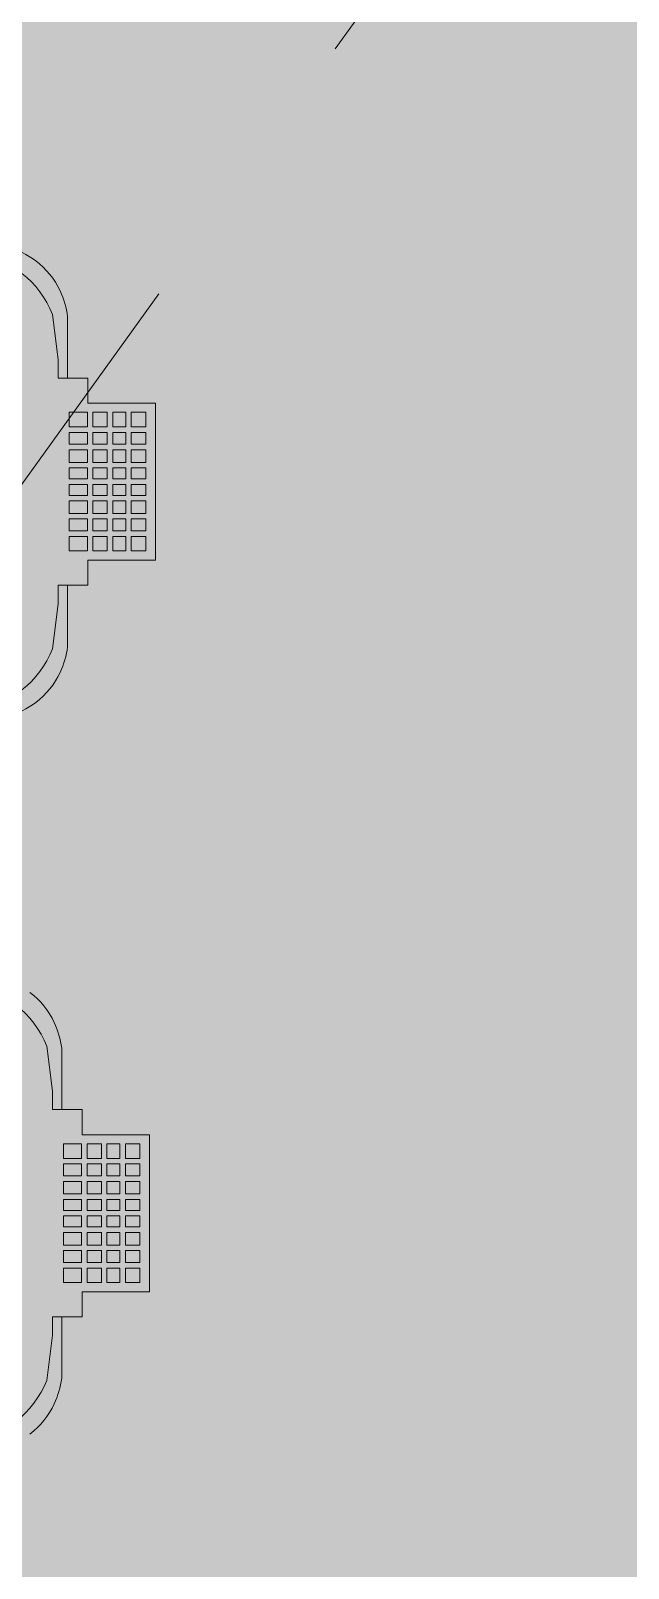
# Model space of a CAD drawing. Header units: millimetres. Extents: x -10605 to 104127, y -15987 to 52426.
# Drawn here: x 1255 to 2000, y 22775 to 24690 of the extents above; entities that cross this region are included whole.
import ezdxf
from ezdxf.enums import TextEntityAlignment as Align

# ---------------------------------------------------------------- set-up
doc = ezdxf.new("R2010")
doc.units = ezdxf.units.MM
doc.header["$MEASUREMENT"] = 0
doc.linetypes.add('roto_dd', pattern=[752.592, 376.296, -376.296])
doc.layers.add('Зоны', color=7, linetype='Continuous')
for name, color, linetype, lineweight in [('Зоны_Ном._пера__87', 154, 'Continuous', 0), ('Мебель и  оборудование_Ном._пера__200', 7, 'Continuous', 0), ('Паспорта Зон Archicad_Ном._пера__100', 7, 'Continuous', 9)]:
    doc.layers.add(name, color=color, linetype=linetype, lineweight=lineweight)
doc.layers.add('Мебель и  оборудование_Ном._пера__196', color=7, linetype='Continuous', lineweight=0, true_color=0xc2585858)
doc.styles.add('РЎР“Р•РќР•Р\xa0РР\xa0_РЎРўРР›Р¬_1', font='arial.ttf')

# ---------------------------------------------------------------- blocks, each defined once
blk = doc.blocks.new('Кладовая уборочного инвентаря_05_29', base_point=(2074.6, 25618))
at = {"layer": 'Зоны_Ном._пера__87', "linetype": 'Continuous', "lineweight": 0, "true_color": 0x001020}
blk.add_hatch(color=168, dxfattribs=at).paths.add_polyline_path([(4125, 28125), (-125, 28125), (-125, 22225), (4125, 22225)])
at = {"layer": 'Паспорта Зон Archicad_Ном._пера__100', "color": 7, "lineweight": 9, "style": 'РЎР“Р•РќР•Р\xa0РР\xa0_РЎРўРР›Р¬_1'}
for tag, p in [('ROOM_NUMBER', (1969.6, 26358.4)), ('ROOM_AREA', (3452.6, 22594.9))]:
    blk.add_attdef(tag, text='', height=300, dxfattribs=at).set_placement(p, align=Align.MIDDLE_CENTER)

msp = doc.modelspace()

# ---------------------------------------------------------------- linework, layer by layer
at = {"layer": 'Мебель и  оборудование_Ном._пера__196', "color": 251, "linetype": 'Continuous', "lineweight": 0, "true_color": 0x585858}
for p, q in [((1282.17737, 24336.4595), (1289.16666, 24280.32676)), ((1300.89666, 24333.89167), (1300.89666, 24257.29252)), ((1289.16666, 24280.32676), (1289.16666, 24257.29252)), ((1289.16666, 24257.29252), (1300.89666, 24257.29252)), ((1300.89666, 24257.29252), (1326.24602, 24257.29252)), ((1326.24602, 24257.29252), (1326.24602, 24226.02948)), ((1302.89261, 24214.61372), (1302.89261, 24196.57456)), ((1325.58117, 24214.61372), (1302.89261, 24214.61372)), ((1325.58117, 24214.61372), (1325.58117, 24196.57456)), ((1326.24602, 24226.02948), (1410.41594, 24226.02948)), ((1350.41536, 24214.61372), (1332.47508, 24214.61372)), ((1332.47508, 24196.57456), (1332.47508, 24214.61372)), ((1350.41536, 24214.61372), (1350.41536, 24196.57456)), ((1373.42755, 24214.61372), (1357.30927, 24214.61372)), ((1357.30927, 24196.57456), (1357.30927, 24214.61372)), ((1373.42755, 24214.61372), (1370.75608, 24214.61372)), ((1373.42755, 24214.61372), (1373.42755, 24196.57456)), ((1398.44942, 24214.61372), (1380.32146, 24214.61372)), ((1380.32146, 24196.57456), (1380.32146, 24214.61372)), ((1398.44942, 24214.61372), (1398.44942, 24196.57456)), ((1410.41594, 24226.02948), (1410.41594, 24128.26184)), ((1302.89261, 24196.57456), (1325.58117, 24196.57456)), ((1332.47508, 24196.57456), (1350.41536, 24196.57456)), ((1357.30927, 24196.57456), (1373.42755, 24196.57456)), ((1380.32146, 24196.57456), (1398.44942, 24196.57456)), ((1325.58117, 24189.68065), (1302.89261, 24189.68065)), ((1302.89261, 24189.68065), (1302.89261, 24174.76893)), ((1302.89261, 24174.76893), (1325.58117, 24174.76893)), ((1325.58117, 24189.68065), (1325.58117, 24174.76893)), ((1350.41536, 24189.68065), (1332.47508, 24189.68065)), ((1332.47508, 24174.76893), (1332.47508, 24189.68065)), ((1332.47508, 24174.76893), (1350.41536, 24174.76893)), ((1350.41536, 24189.68065), (1350.41536, 24174.76893)), ((1373.42755, 24189.68065), (1357.30927, 24189.68065)), ((1357.30927, 24174.76893), (1357.30927, 24189.68065)), ((1357.30927, 24174.76893), (1373.42755, 24174.76893)), ((1373.42755, 24189.68065), (1373.42755, 24174.76893)), ((1398.44942, 24189.68065), (1380.32146, 24189.68065)), ((1380.32146, 24174.76893), (1380.32146, 24189.68065)), ((1380.32146, 24174.76893), (1398.44942, 24174.76893)), ((1398.44942, 24189.68065), (1398.44942, 24174.76893)), ((1325.58117, 24167.87502), (1302.89261, 24167.87502)), ((1302.89261, 24167.87502), (1302.89261, 24152.26552)), ((1325.58117, 24167.87502), (1325.58117, 24152.26552)), ((1350.41536, 24167.87502), (1332.47508, 24167.87502)), ((1332.47508, 24152.26552), (1332.47508, 24167.87502)), ((1350.41536, 24167.87502), (1350.41536, 24152.26552)), ((1373.42755, 24167.87502), (1357.30927, 24167.87502)), ((1357.30927, 24152.26552), (1357.30927, 24167.87502)), ((1373.42755, 24167.87502), (1373.42755, 24152.26552)), ((1398.44942, 24167.87502), (1380.32146, 24167.87502)), ((1380.32146, 24152.26552), (1380.32146, 24167.87502)), ((1398.44942, 24167.87502), (1398.44942, 24152.26552)), ((1302.89261, 24152.26552), (1325.58117, 24152.26552)), ((1325.58117, 24145.37161), (1302.89261, 24145.37161)), ((1302.89261, 24145.37161), (1302.89261, 24131.70879)), ((1325.58117, 24145.37161), (1325.58117, 24131.70879)), ((1332.47508, 24152.26552), (1350.41536, 24152.26552)), ((1332.47508, 24131.70879), (1332.47508, 24145.37161)), ((1350.41536, 24145.37161), (1332.47508, 24145.37161)), ((1350.41536, 24145.37161), (1350.41536, 24131.70879)), ((1357.30927, 24152.26552), (1373.42755, 24152.26552)), ((1357.30927, 24131.70879), (1357.30927, 24145.37161)), ((1373.42755, 24145.37161), (1357.30927, 24145.37161)), ((1373.42755, 24145.37161), (1373.42755, 24131.70879)), ((1380.32146, 24152.26552), (1398.44942, 24152.26552)), ((1380.32146, 24131.70879), (1380.32146, 24145.37161)), ((1398.44942, 24145.37161), (1380.32146, 24145.37161)), ((1398.44942, 24145.37161), (1398.44942, 24131.70879)), ((1302.89261, 24131.70879), (1325.58117, 24131.70879)), ((1302.89261, 24124.81488), (1325.58117, 24124.81488)), ((1302.89261, 24111.15207), (1302.89261, 24124.81488)), ((1325.58117, 24111.15207), (1325.58117, 24124.81488)), ((1332.47508, 24131.70879), (1350.41536, 24131.70879)), ((1332.47508, 24124.81488), (1332.47508, 24111.15207)), ((1332.47508, 24124.81488), (1350.41536, 24124.81488)), ((1350.41536, 24111.15207), (1350.41536, 24124.81488)), ((1357.30927, 24131.70879), (1373.42755, 24131.70879)), ((1357.30927, 24124.81488), (1357.30927, 24111.15207)), ((1357.30927, 24124.81488), (1373.42755, 24124.81488)), ((1373.42755, 24111.15207), (1373.42755, 24124.81488)), ((1380.32146, 24131.70879), (1398.44942, 24131.70879)), ((1380.32146, 24124.81488), (1380.32146, 24111.15207)), ((1380.32146, 24124.81488), (1398.44942, 24124.81488)), ((1398.44942, 24111.15207), (1398.44942, 24124.81488)), ((1410.41594, 24030.4942), (1410.41594, 24128.26184)), ((1325.58117, 24111.15207), (1302.89261, 24111.15207)), ((1302.89261, 24104.25816), (1325.58117, 24104.25816)), ((1302.89261, 24088.64866), (1302.89261, 24104.25816)), ((1325.58117, 24088.64866), (1325.58117, 24104.25816)), ((1350.41536, 24111.15207), (1332.47508, 24111.15207)), ((1332.47508, 24104.25816), (1350.41536, 24104.25816)), ((1332.47508, 24104.25816), (1332.47508, 24088.64866)), ((1350.41536, 24088.64866), (1350.41536, 24104.25816)), ((1373.42755, 24111.15207), (1357.30927, 24111.15207)), ((1357.30927, 24104.25816), (1373.42755, 24104.25816)), ((1357.30927, 24104.25816), (1357.30927, 24088.64866)), ((1373.42755, 24088.64866), (1373.42755, 24104.25816)), ((1398.44942, 24111.15207), (1380.32146, 24111.15207)), ((1380.32146, 24104.25816), (1398.44942, 24104.25816)), ((1380.32146, 24104.25816), (1380.32146, 24088.64866)), ((1398.44942, 24088.64866), (1398.44942, 24104.25816)), ((1325.58117, 24088.64866), (1302.89261, 24088.64866)), ((1302.89261, 24081.75475), (1325.58117, 24081.75475)), ((1302.89261, 24066.84303), (1302.89261, 24081.75475)), ((1325.58117, 24066.84303), (1325.58117, 24081.75475)), ((1350.41536, 24088.64866), (1332.47508, 24088.64866)), ((1332.47508, 24081.75475), (1350.41536, 24081.75475)), ((1332.47508, 24081.75475), (1332.47508, 24066.84303)), ((1350.41536, 24066.84303), (1350.41536, 24081.75475)), ((1373.42755, 24088.64866), (1357.30927, 24088.64866)), ((1357.30927, 24081.75475), (1373.42755, 24081.75475)), ((1357.30927, 24081.75475), (1357.30927, 24066.84303)), ((1373.42755, 24066.84303), (1373.42755, 24081.75475)), ((1398.44942, 24088.64866), (1380.32146, 24088.64866)), ((1380.32146, 24081.75475), (1398.44942, 24081.75475)), ((1380.32146, 24081.75475), (1380.32146, 24066.84303)), ((1398.44942, 24066.84303), (1398.44942, 24081.75475)), ((1325.58117, 24066.84303), (1302.89261, 24066.84303)), ((1302.89261, 24041.90996), (1302.89261, 24059.94912)), ((1302.89261, 24059.94912), (1325.58117, 24059.94912)), ((1325.58117, 24041.90996), (1325.58117, 24059.94912)), ((1350.41536, 24066.84303), (1332.47508, 24066.84303)), ((1332.47508, 24059.94912), (1350.41536, 24059.94912)), ((1332.47508, 24059.94912), (1332.47508, 24041.90996)), ((1350.41536, 24041.90996), (1350.41536, 24059.94912)), ((1373.42755, 24066.84303), (1357.30927, 24066.84303)), ((1357.30927, 24059.94912), (1373.42755, 24059.94912)), ((1357.30927, 24059.94912), (1357.30927, 24041.90996)), ((1373.42755, 24041.90996), (1373.42755, 24059.94912)), ((1398.44942, 24066.84303), (1380.32146, 24066.84303)), ((1380.32146, 24059.94912), (1398.44942, 24059.94912)), ((1380.32146, 24059.94912), (1380.32146, 24041.90996)), ((1398.44942, 24041.90996), (1398.44942, 24059.94912)), ((1325.58117, 24041.90996), (1302.89261, 24041.90996)), ((1350.41536, 24041.90996), (1332.47508, 24041.90996)), ((1373.42755, 24041.90996), (1357.30927, 24041.90996)), ((1373.42755, 24041.90996), (1370.75608, 24041.90996)), ((1398.44942, 24041.90996), (1380.32146, 24041.90996)), ((1326.24602, 23999.23116), (1326.24602, 24030.4942)), ((1326.24602, 24030.4942), (1410.41594, 24030.4942)), ((1289.16666, 23976.19691), (1289.16666, 23999.23116)), ((1289.16666, 23999.23116), (1300.89666, 23999.23116)), ((1300.89666, 23922.63201), (1300.89666, 23999.23116)), ((1300.89666, 23999.23116), (1326.24602, 23999.23116)), ((1282.17737, 23920.06418), (1289.16666, 23976.19691)), ((1274.85099, 23425.00575), (1281.84028, 23368.87301)), ((1293.57028, 23422.43792), (1293.57028, 23345.83877)), ((1281.84028, 23368.87301), (1281.84028, 23345.83877)), ((1281.84028, 23345.83877), (1293.57028, 23345.83877)), ((1293.57028, 23345.83877), (1318.91964, 23345.83877)), ((1318.91964, 23345.83877), (1318.91964, 23314.57573)), ((1318.91964, 23314.57573), (1403.08956, 23314.57573)), ((1403.08956, 23314.57573), (1403.08956, 23216.80809)), ((1295.56623, 23303.15997), (1295.56623, 23285.12081)), ((1318.25479, 23303.15997), (1295.56623, 23303.15997)), ((1318.25479, 23303.15997), (1318.25479, 23285.12081)), ((1343.08898, 23303.15997), (1325.1487, 23303.15997)), ((1325.1487, 23285.12081), (1325.1487, 23303.15997)), ((1343.08898, 23303.15997), (1343.08898, 23285.12081)), ((1366.10117, 23303.15997), (1349.98289, 23303.15997)), ((1349.98289, 23285.12081), (1349.98289, 23303.15997)), ((1366.10117, 23303.15997), (1363.4297, 23303.15997)), ((1366.10117, 23303.15997), (1366.10117, 23285.12081)), ((1391.12304, 23303.15997), (1372.99508, 23303.15997)), ((1372.99508, 23285.12081), (1372.99508, 23303.15997)), ((1391.12304, 23303.15997), (1391.12304, 23285.12081)), ((1295.56623, 23285.12081), (1318.25479, 23285.12081)), ((1318.25479, 23278.2269), (1295.56623, 23278.2269)), ((1295.56623, 23278.2269), (1295.56623, 23263.31518)), ((1318.25479, 23278.2269), (1318.25479, 23263.31518)), ((1325.1487, 23285.12081), (1343.08898, 23285.12081)), ((1343.08898, 23278.2269), (1325.1487, 23278.2269)), ((1325.1487, 23263.31518), (1325.1487, 23278.2269)), ((1343.08898, 23278.2269), (1343.08898, 23263.31518)), ((1349.98289, 23285.12081), (1366.10117, 23285.12081)), ((1366.10117, 23278.2269), (1349.98289, 23278.2269)), ((1349.98289, 23263.31518), (1349.98289, 23278.2269)), ((1366.10117, 23278.2269), (1366.10117, 23263.31518)), ((1372.99508, 23285.12081), (1391.12304, 23285.12081)), ((1391.12304, 23278.2269), (1372.99508, 23278.2269)), ((1372.99508, 23263.31518), (1372.99508, 23278.2269)), ((1391.12304, 23278.2269), (1391.12304, 23263.31518)), ((1295.56623, 23263.31518), (1318.25479, 23263.31518)), ((1318.25479, 23256.42127), (1295.56623, 23256.42127)), ((1295.56623, 23256.42127), (1295.56623, 23240.81177)), ((1318.25479, 23256.42127), (1318.25479, 23240.81177)), ((1325.1487, 23263.31518), (1343.08898, 23263.31518)), ((1343.08898, 23256.42127), (1325.1487, 23256.42127)), ((1325.1487, 23240.81177), (1325.1487, 23256.42127)), ((1343.08898, 23256.42127), (1343.08898, 23240.81177)), ((1349.98289, 23263.31518), (1366.10117, 23263.31518)), ((1366.10117, 23256.42127), (1349.98289, 23256.42127)), ((1349.98289, 23240.81177), (1349.98289, 23256.42127)), ((1366.10117, 23256.42127), (1366.10117, 23240.81177)), ((1372.99508, 23263.31518), (1391.12304, 23263.31518)), ((1391.12304, 23256.42127), (1372.99508, 23256.42127)), ((1372.99508, 23240.81177), (1372.99508, 23256.42127)), ((1391.12304, 23256.42127), (1391.12304, 23240.81177)), ((1295.56623, 23240.81177), (1318.25479, 23240.81177)), ((1325.1487, 23240.81177), (1343.08898, 23240.81177)), ((1349.98289, 23240.81177), (1366.10117, 23240.81177)), ((1372.99508, 23240.81177), (1391.12304, 23240.81177)), ((1318.25479, 23233.91786), (1295.56623, 23233.91786)), ((1295.56623, 23233.91786), (1295.56623, 23220.25505)), ((1295.56623, 23220.25505), (1318.25479, 23220.25505)), ((1318.25479, 23233.91786), (1318.25479, 23220.25505)), ((1325.1487, 23220.25505), (1325.1487, 23233.91786)), ((1343.08898, 23233.91786), (1325.1487, 23233.91786)), ((1325.1487, 23220.25505), (1343.08898, 23220.25505)), ((1343.08898, 23233.91786), (1343.08898, 23220.25505)), ((1349.98289, 23220.25505), (1349.98289, 23233.91786)), ((1366.10117, 23233.91786), (1349.98289, 23233.91786)), ((1349.98289, 23220.25505), (1366.10117, 23220.25505)), ((1366.10117, 23233.91786), (1366.10117, 23220.25505)), ((1372.99508, 23220.25505), (1372.99508, 23233.91786)), ((1391.12304, 23233.91786), (1372.99508, 23233.91786)), ((1372.99508, 23220.25505), (1391.12304, 23220.25505)), ((1391.12304, 23233.91786), (1391.12304, 23220.25505)), ((1403.08956, 23119.04045), (1403.08956, 23216.80809)), ((1295.56623, 23213.36113), (1318.25479, 23213.36113)), ((1295.56623, 23199.69832), (1295.56623, 23213.36113)), ((1318.25479, 23199.69832), (1295.56623, 23199.69832)), ((1318.25479, 23199.69832), (1318.25479, 23213.36113)), ((1325.1487, 23213.36113), (1325.1487, 23199.69832)), ((1325.1487, 23213.36113), (1343.08898, 23213.36113)), ((1343.08898, 23199.69832), (1325.1487, 23199.69832)), ((1343.08898, 23199.69832), (1343.08898, 23213.36113)), ((1349.98289, 23213.36113), (1349.98289, 23199.69832)), ((1349.98289, 23213.36113), (1366.10117, 23213.36113)), ((1366.10117, 23199.69832), (1349.98289, 23199.69832)), ((1366.10117, 23199.69832), (1366.10117, 23213.36113)), ((1372.99508, 23213.36113), (1372.99508, 23199.69832)), ((1372.99508, 23213.36113), (1391.12304, 23213.36113)), ((1391.12304, 23199.69832), (1372.99508, 23199.69832)), ((1391.12304, 23199.69832), (1391.12304, 23213.36113)), ((1295.56623, 23192.80441), (1318.25479, 23192.80441)), ((1295.56623, 23177.19491), (1295.56623, 23192.80441)), ((1318.25479, 23177.19491), (1318.25479, 23192.80441)), ((1325.1487, 23192.80441), (1343.08898, 23192.80441)), ((1325.1487, 23192.80441), (1325.1487, 23177.19491)), ((1343.08898, 23177.19491), (1343.08898, 23192.80441)), ((1349.98289, 23192.80441), (1366.10117, 23192.80441)), ((1349.98289, 23192.80441), (1349.98289, 23177.19491)), ((1366.10117, 23177.19491), (1366.10117, 23192.80441)), ((1372.99508, 23192.80441), (1391.12304, 23192.80441)), ((1372.99508, 23192.80441), (1372.99508, 23177.19491)), ((1391.12304, 23177.19491), (1391.12304, 23192.80441)), ((1318.25479, 23177.19491), (1295.56623, 23177.19491)), ((1295.56623, 23170.301), (1318.25479, 23170.301)), ((1295.56623, 23155.38928), (1295.56623, 23170.301)), ((1318.25479, 23155.38928), (1318.25479, 23170.301)), ((1343.08898, 23177.19491), (1325.1487, 23177.19491)), ((1325.1487, 23170.301), (1343.08898, 23170.301)), ((1325.1487, 23170.301), (1325.1487, 23155.38928)), ((1343.08898, 23155.38928), (1343.08898, 23170.301)), ((1366.10117, 23177.19491), (1349.98289, 23177.19491)), ((1349.98289, 23170.301), (1366.10117, 23170.301)), ((1349.98289, 23170.301), (1349.98289, 23155.38928)), ((1366.10117, 23155.38928), (1366.10117, 23170.301)), ((1391.12304, 23177.19491), (1372.99508, 23177.19491)), ((1372.99508, 23170.301), (1391.12304, 23170.301)), ((1372.99508, 23170.301), (1372.99508, 23155.38928)), ((1391.12304, 23155.38928), (1391.12304, 23170.301)), ((1318.25479, 23155.38928), (1295.56623, 23155.38928)), ((1295.56623, 23130.45621), (1295.56623, 23148.49537)), ((1295.56623, 23148.49537), (1318.25479, 23148.49537)), ((1318.25479, 23130.45621), (1318.25479, 23148.49537)), ((1343.08898, 23155.38928), (1325.1487, 23155.38928)), ((1325.1487, 23148.49537), (1343.08898, 23148.49537)), ((1325.1487, 23148.49537), (1325.1487, 23130.45621)), ((1343.08898, 23130.45621), (1343.08898, 23148.49537)), ((1366.10117, 23155.38928), (1349.98289, 23155.38928)), ((1349.98289, 23148.49537), (1366.10117, 23148.49537)), ((1349.98289, 23148.49537), (1349.98289, 23130.45621)), ((1366.10117, 23130.45621), (1366.10117, 23148.49537)), ((1391.12304, 23155.38928), (1372.99508, 23155.38928)), ((1372.99508, 23148.49537), (1391.12304, 23148.49537)), ((1372.99508, 23148.49537), (1372.99508, 23130.45621)), ((1391.12304, 23130.45621), (1391.12304, 23148.49537)), ((1318.25479, 23130.45621), (1295.56623, 23130.45621)), ((1343.08898, 23130.45621), (1325.1487, 23130.45621)), ((1366.10117, 23130.45621), (1349.98289, 23130.45621)), ((1366.10117, 23130.45621), (1363.4297, 23130.45621)), ((1391.12304, 23130.45621), (1372.99508, 23130.45621)), ((1318.91964, 23087.77741), (1318.91964, 23119.04045)), ((1318.91964, 23119.04045), (1403.08956, 23119.04045)), ((1281.84028, 23064.74317), (1281.84028, 23087.77741)), ((1281.84028, 23087.77741), (1293.57028, 23087.77741)), ((1293.57028, 23011.17826), (1293.57028, 23087.77741)), ((1293.57028, 23087.77741), (1318.91964, 23087.77741)), ((1274.85099, 23008.61043), (1281.84028, 23064.74317))]:
    msp.add_line(p, q, dxfattribs=at)
for centre, radius, start, end in [((1168.79009, 24291.44329), 121.99645, 21.65371595, 82.59631675), ((1182.47209, 24293.89742), 134.81819, 54.26055719, 71.18591605), ((1201.95785, 24324.40092), 98.69771, 24.8345528, 53.09894119), ((1189.85117, 24318.6979), 112.08011, 7.79109985, 24.88098593), ((1168.79009, 23965.08039), 121.99645, 277.40368325, 338.34628405), ((1189.85117, 23937.82578), 112.08011, 335.11901407, 352.20890015), ((1201.95785, 23932.12276), 98.69771, 306.90105881, 335.1654472), ((1182.47209, 23962.62626), 134.81819, 288.81408395, 305.73944281), ((1161.46372, 23379.98954), 121.99645, 21.65371595, 82.59631675), ((1194.63147, 23412.94717), 98.69771, 24.8345528, 53.09894119), ((1182.52479, 23407.24415), 112.08011, 7.79109985, 24.88098593), ((1161.46372, 23053.62664), 121.99645, 277.40368325, 338.34628405), ((1182.52479, 23026.37203), 112.08011, 335.11901407, 352.20890015), ((1194.63147, 23020.66901), 98.69771, 306.90105881, 335.1654472)]:
    msp.add_arc(centre, radius, start, end, dxfattribs=at)
at = {"layer": 'Мебель и  оборудование_Ном._пера__200', "color": 7, "linetype": 'roto_dd', "lineweight": 0, "flags": 128}
msp.add_lwpolyline([(-125, 22225.00005), (4125, 28125.00005)], dxfattribs=at)

# ---------------------------------------------------------------- block references
at = {"layer": 'Зоны', "color": 7, "linetype": 'Continuous', "lineweight": 9}
msp.add_blockref('Кладовая уборочного инвентаря_05_29', (2074.5983, 25618.00955), dxfattribs=at)

doc.saveas('drawing.dxf')
